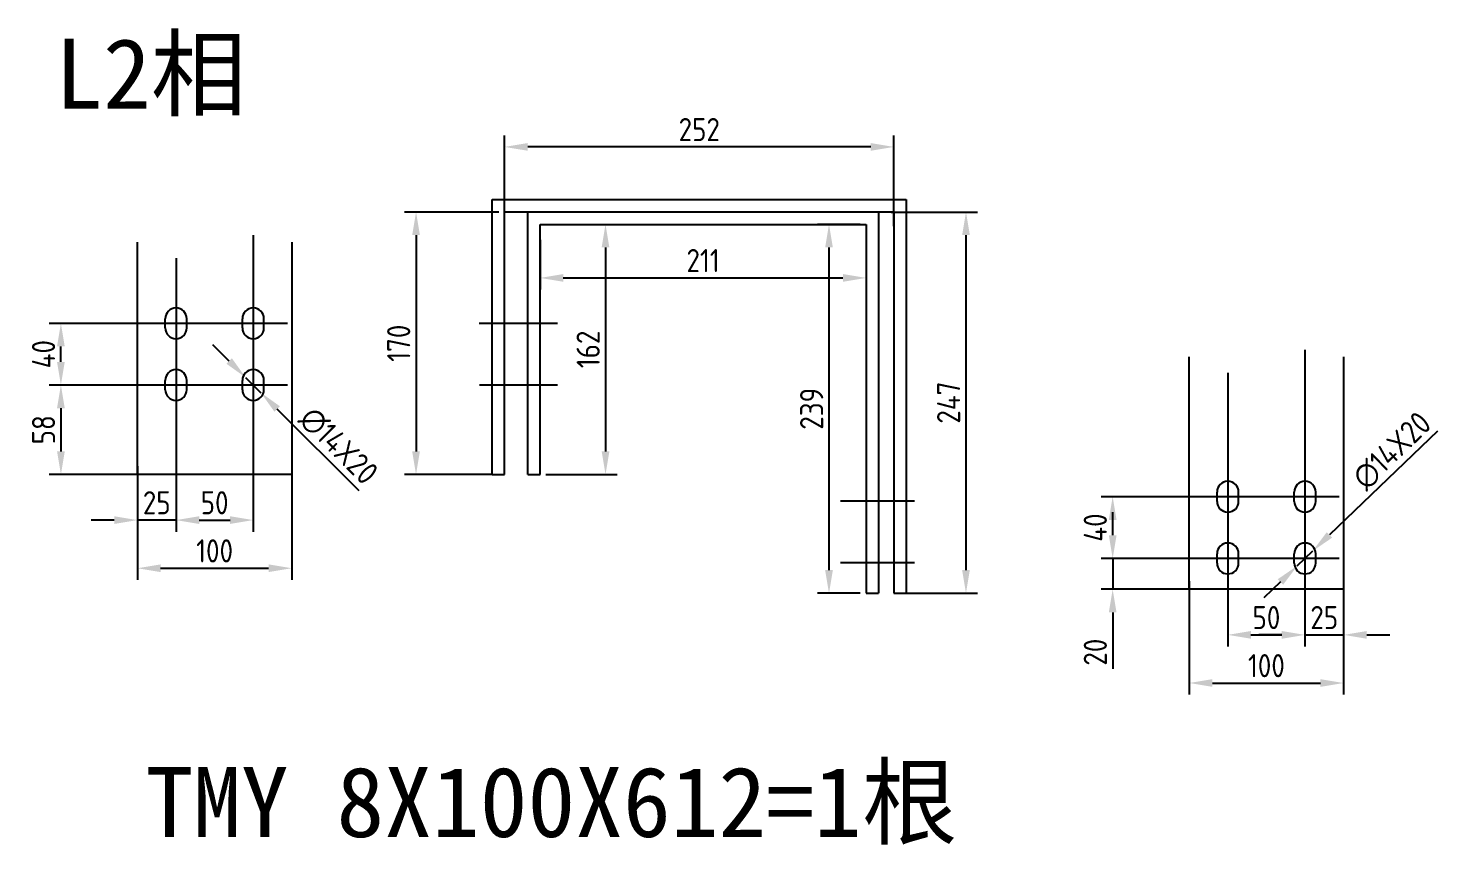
# Model space of a CAD drawing. Extents: x 619634 to 631942, y -3666 to 10046.
# Drawn here: x 628375 to 629294, y 7958 to 8487 of the extents above; entities that cross this region are included whole.
import ezdxf

# ---------------------------------------------------------------- set-up
doc = ezdxf.new("R2010")
doc.units = 0
doc.header["$LTSCALE"] = 1000
doc.header["$MEASUREMENT"] = 0
doc.header["$PDMODE"] = 35
doc.linetypes.add('CENTER', pattern=[2, 1.25, -0.25, 0.25, -0.25])
doc.layers.get('0').update_dxf_attribs({"linetype": 'CONTINUOUS'})
doc.layers.get('Defpoints').update_dxf_attribs({"linetype": 'CONTINUOUS'})
doc.styles.get("Standard").update_dxf_attribs({"font": 'GBENOR', "bigfont": 'GBCBIG'})
doc.styles.add('STYLE2', font='', dxfattribs={"height": 7})
doc.styles.get('STYLE2').set_extended_font_data('SimSun')
doc.dimstyles.get("Standard").update_dxf_attribs({"dimscale": 100, "dimtxt": 3.5, "dimasz": 3.5, "dimexe": 0, "dimexo": 0, "dimgap": 0.2, "dimtad": 1, "dimdec": 0, "dimzin": 0, "dimdsep": 46, "dimtxsty": 'Standard', "dimcen": 0.09, "dimclrd": 3, "dimclre": 3, "dimclrt": 3, "dimadec": 0, "dimazin": 0, "dimtfac": 1, "dimtdec": 0, "dimtmove": 2, "dimatfit": 3, "dimfxl": 1, "dimtolj": 1, "dimtzin": 0, "dimarcsym": 0})
doc.dimstyles.new('STANDARD$0', dxfattribs={"dimtxt": 5, "dimasz": 5, "dimexe": 2.5, "dimexo": 0, "dimgap": 1.25, "dimtad": 1, "dimdec": 0, "dimzin": 0, "dimdsep": 46, "dimtxsty": 'Standard', "dimcen": 0, "dimadec": 0, "dimazin": 0, "dimtfac": 0.514286, "dimtdec": 0, "dimtix": 1, "dimtmove": 0, "dimatfit": 3, "dimfxl": 1, "dimtolj": 1, "dimtzin": 0, "dimarcsym": 0})

# ---------------------------------------------------------------- blocks, each defined once
blk = doc.blocks.new('*D1222')
at = {"color": 0, "lineweight": -2}
for p, q in [((628450.22, 8255.81), (628388.98, 8255.81)), ((628396.48, 8240.81), (628396.48, 8212.81)), ((628450.22, 8197.81), (628388.98, 8197.81))]:
    blk.add_line(p, q, dxfattribs=at)
at = {"color": 0}
for points in [[(628393.98, 8240.81), (628398.98, 8240.81), (628396.48, 8255.81)], [(628393.98, 8212.81), (628398.98, 8212.81), (628396.48, 8197.81)]]:
    blk.add_solid(points, dxfattribs=at)
at = {"layer": 'Defpoints', "color": 0}
for p in [(628453.97, 8255.81), (628396.48, 8197.81), (628453.97, 8197.81)]:
    blk.add_point(p, dxfattribs=at)
at = {"color": 0, "insert": (628385.23, 8226.81), "char_height": 15, "attachment_point": 5, "rotation": 90}
blk.add_mtext('\\A1;58', dxfattribs=at)
blk = doc.blocks.new('*D1223')
at = {"color": 0, "lineweight": -2}
for p, q in [((628442.35, 8295.81), (628388.98, 8295.81)), ((628396.48, 8270.81), (628396.48, 8280.81)), ((628442.35, 8255.81), (628388.98, 8255.81))]:
    blk.add_line(p, q, dxfattribs=at)
at = {"color": 0}
for points in [[(628393.98, 8280.81), (628398.98, 8280.81), (628396.48, 8295.81)], [(628393.98, 8270.81), (628398.98, 8270.81), (628396.48, 8255.81)]]:
    blk.add_solid(points, dxfattribs=at)
at = {"layer": 'Defpoints', "color": 0}
for p in [(628396.48, 8295.81), (628446.1, 8295.81), (628446.1, 8255.81)]:
    blk.add_point(p, dxfattribs=at)
at = {"color": 0, "insert": (628385.23, 8275.81), "char_height": 15, "attachment_point": 5, "rotation": 90}
blk.add_mtext('\\A1;40', dxfattribs=at)
blk = doc.blocks.new('*D1224')
at = {"color": 0, "lineweight": -2}
for p, q in [((628505.54, 8271.36), (628494.94, 8281.97)), ((628516.15, 8260.76), (628526.05, 8250.86)), ((628589.7, 8187.21), (628536.66, 8240.25))]:
    blk.add_line(p, q, dxfattribs=at)
at = {"color": 0}
for points in [[(628507.31, 8273.13), (628503.77, 8269.6), (628516.15, 8260.76)], [(628538.42, 8242.02), (628534.89, 8238.48), (628526.05, 8250.86)]]:
    blk.add_solid(points, dxfattribs=at)
at = {"layer": 'Defpoints', "color": 0}
for p in [(628516.15, 8260.76), (628526.05, 8250.86)]:
    blk.add_point(p, dxfattribs=at)
at = {"color": 0, "insert": (628576.43, 8216.38), "char_height": 15, "attachment_point": 5, "rotation": 315}
blk.add_mtext('\\A1;∅14X20', dxfattribs=at)
blk = doc.blocks.new('*D1225')
at = {"color": 0, "lineweight": -2}
for p, q in [((628446.1, 8203.16), (628446.1, 8129.52)), ((628546.1, 8203.16), (628546.1, 8129.52)), ((628461.1, 8137.02), (628531.1, 8137.02))]:
    blk.add_line(p, q, dxfattribs=at)
at = {"color": 0}
for points in [[(628461.1, 8139.52), (628461.1, 8134.52), (628446.1, 8137.02)], [(628531.1, 8139.52), (628531.1, 8134.52), (628546.1, 8137.02)]]:
    blk.add_solid(points, dxfattribs=at)
at = {"layer": 'Defpoints', "color": 0}
for p in [(628446.1, 8206.91), (628546.1, 8206.91), (628546.1, 8137.02)]:
    blk.add_point(p, dxfattribs=at)
at = {"color": 0, "insert": (628496.1, 8148.27), "char_height": 15, "attachment_point": 5}
blk.add_mtext('\\A1;100', dxfattribs=at)
blk = doc.blocks.new('*D1226')
at = {"color": 0, "lineweight": -2}
for p, q in [((628446.1, 8203.16), (628446.1, 8160.73)), ((628471.1, 8208.79), (628471.1, 8160.73)), ((628431.1, 8168.23), (628416.1, 8168.23)), ((628471.1, 8168.23), (628446.1, 8168.23)), ((628486.1, 8168.23), (628501.1, 8168.23))]:
    blk.add_line(p, q, dxfattribs=at)
at = {"color": 0}
for points in [[(628431.1, 8170.73), (628431.1, 8165.73), (628446.1, 8168.23)], [(628486.1, 8170.73), (628486.1, 8165.73), (628471.1, 8168.23)]]:
    blk.add_solid(points, dxfattribs=at)
at = {"layer": 'Defpoints', "color": 0}
for p in [(628471.1, 8212.54), (628446.1, 8206.91), (628446.1, 8168.23)]:
    blk.add_point(p, dxfattribs=at)
at = {"color": 0, "insert": (628458.6, 8179.48), "char_height": 15, "attachment_point": 5}
blk.add_mtext('\\A1;25', dxfattribs=at)
blk = doc.blocks.new('*D1227')
at = {"color": 0, "lineweight": -2}
for p, q in [((628471.1, 8205.66), (628471.1, 8160.73)), ((628521.1, 8205.66), (628521.1, 8160.73)), ((628486.1, 8168.23), (628506.1, 8168.23))]:
    blk.add_line(p, q, dxfattribs=at)
at = {"color": 0}
for points in [[(628486.1, 8170.73), (628486.1, 8165.73), (628471.1, 8168.23)], [(628506.1, 8170.73), (628506.1, 8165.73), (628521.1, 8168.23)]]:
    blk.add_solid(points, dxfattribs=at)
at = {"layer": 'Defpoints', "color": 0}
for p in [(628471.1, 8209.41), (628521.1, 8209.41), (628521.1, 8168.23)]:
    blk.add_point(p, dxfattribs=at)
at = {"color": 0, "insert": (628496.1, 8179.48), "char_height": 15, "attachment_point": 5}
blk.add_mtext('\\A1;50', dxfattribs=at)
blk = doc.blocks.new('*D1228')
at = {"color": 0, "lineweight": -2}
for p, q in [((629078.12, 8158.38), (629078.12, 8173.38)), ((629131.86, 8143.38), (629070.62, 8143.38)), ((629078.12, 8143.38), (629078.12, 8123.38)), ((629131.86, 8123.38), (629070.62, 8123.38)), ((629078.12, 8108.38), (629078.12, 8071.8))]:
    blk.add_line(p, q, dxfattribs=at)
at = {"color": 0}
for points in [[(629075.62, 8158.38), (629080.62, 8158.38), (629078.12, 8143.38)], [(629075.62, 8108.38), (629080.62, 8108.38), (629078.12, 8123.38)]]:
    blk.add_solid(points, dxfattribs=at)
at = {"layer": 'Defpoints', "color": 0}
for p in [(629135.61, 8143.38), (629078.12, 8123.38), (629135.61, 8123.38)]:
    blk.add_point(p, dxfattribs=at)
at = {"color": 0, "insert": (629066.87, 8082.59), "char_height": 15, "attachment_point": 5, "rotation": 90}
blk.add_mtext('\\A1;20', dxfattribs=at)
blk = doc.blocks.new('*D1229')
at = {"color": 0, "lineweight": -2}
for p, q in [((629123.99, 8183.38), (629070.62, 8183.38)), ((629078.12, 8158.38), (629078.12, 8168.38)), ((629123.99, 8143.38), (629070.62, 8143.38))]:
    blk.add_line(p, q, dxfattribs=at)
at = {"color": 0}
for points in [[(629075.62, 8168.38), (629080.62, 8168.38), (629078.12, 8183.38)], [(629075.62, 8158.38), (629080.62, 8158.38), (629078.12, 8143.38)]]:
    blk.add_solid(points, dxfattribs=at)
at = {"layer": 'Defpoints', "color": 0}
for p in [(629078.12, 8183.38), (629127.74, 8183.38), (629127.74, 8143.38)]:
    blk.add_point(p, dxfattribs=at)
at = {"color": 0, "insert": (629066.87, 8163.38), "char_height": 15, "attachment_point": 5, "rotation": 90}
blk.add_mtext('\\A1;40', dxfattribs=at)
blk = doc.blocks.new('*D1230')
at = {"color": 0, "lineweight": -2}
for p, q in [((629288.54, 8225.85), (629218.6, 8158.62)), ((629197.69, 8138.53), (629207.78, 8148.23)), ((629186.88, 8128.13), (629176.06, 8117.74))]:
    blk.add_line(p, q, dxfattribs=at)
at = {"color": 0}
for points in [[(629216.87, 8160.43), (629220.33, 8156.82), (629207.78, 8148.23)], [(629185.14, 8129.93), (629188.61, 8126.33), (629197.69, 8138.53)]]:
    blk.add_solid(points, dxfattribs=at)
at = {"layer": 'Defpoints', "color": 0}
for p in [(629207.78, 8148.23), (629197.69, 8138.53)]:
    blk.add_point(p, dxfattribs=at)
at = {"color": 0, "insert": (629259.11, 8213.17), "char_height": 15, "attachment_point": 5, "rotation": 43.86676}
blk.add_mtext('\\A1;∅14X20', dxfattribs=at)
blk = doc.blocks.new('*D1231')
at = {"color": 0, "lineweight": -2}
for p, q in [((629127.74, 8128.73), (629127.74, 8055.09)), ((629227.74, 8128.73), (629227.74, 8055.09)), ((629142.74, 8062.59), (629212.74, 8062.59))]:
    blk.add_line(p, q, dxfattribs=at)
at = {"color": 0}
for points in [[(629142.74, 8065.09), (629142.74, 8060.09), (629127.74, 8062.59)], [(629212.74, 8065.09), (629212.74, 8060.09), (629227.74, 8062.59)]]:
    blk.add_solid(points, dxfattribs=at)
at = {"layer": 'Defpoints', "color": 0}
for p in [(629127.74, 8132.48), (629227.74, 8132.48), (629227.74, 8062.59)]:
    blk.add_point(p, dxfattribs=at)
at = {"color": 0, "insert": (629177.74, 8073.84), "char_height": 15, "attachment_point": 5}
blk.add_mtext('\\A1;100', dxfattribs=at)
blk = doc.blocks.new('*D1232')
at = {"color": 0, "lineweight": -2}
for p, q in [((629152.74, 8131.23), (629152.74, 8086.3)), ((629202.74, 8131.23), (629202.74, 8086.3)), ((629167.74, 8093.8), (629187.74, 8093.8))]:
    blk.add_line(p, q, dxfattribs=at)
at = {"color": 0}
for points in [[(629167.74, 8096.3), (629167.74, 8091.3), (629152.74, 8093.8)], [(629187.74, 8096.3), (629187.74, 8091.3), (629202.74, 8093.8)]]:
    blk.add_solid(points, dxfattribs=at)
at = {"layer": 'Defpoints', "color": 0}
for p in [(629152.74, 8134.98), (629202.74, 8134.98), (629202.74, 8093.8)]:
    blk.add_point(p, dxfattribs=at)
at = {"color": 0, "insert": (629177.74, 8105.05), "char_height": 15, "attachment_point": 5}
blk.add_mtext('\\A1;50', dxfattribs=at)
blk = doc.blocks.new('*D1233')
at = {"color": 0, "lineweight": -2}
for p, q in [((629202.74, 8119.63), (629202.74, 8086.3)), ((629227.74, 8119.63), (629227.74, 8086.3)), ((629187.74, 8093.8), (629172.74, 8093.8)), ((629202.74, 8093.8), (629227.74, 8093.8)), ((629242.74, 8093.8), (629257.74, 8093.8))]:
    blk.add_line(p, q, dxfattribs=at)
at = {"color": 0}
for points in [[(629187.74, 8096.3), (629187.74, 8091.3), (629202.74, 8093.8)], [(629242.74, 8096.3), (629242.74, 8091.3), (629227.74, 8093.8)]]:
    blk.add_solid(points, dxfattribs=at)
at = {"layer": 'Defpoints', "color": 0}
for p in [(629202.74, 8123.38), (629227.74, 8123.38), (629227.74, 8093.8)]:
    blk.add_point(p, dxfattribs=at)
at = {"color": 0, "insert": (629215.24, 8105.05), "char_height": 15, "attachment_point": 5}
blk.add_mtext('\\A1;25', dxfattribs=at)
blk = doc.blocks.new('*D1234')
at = {"color": 0, "lineweight": -2}
for p, q in [((628730.25, 8360.02), (628756.94, 8360.02)), ((628749.44, 8345.02), (628749.44, 8212.81)), ((628710.8, 8197.81), (628756.94, 8197.81))]:
    blk.add_line(p, q, dxfattribs=at)
at = {"color": 0}
for points in [[(628746.94, 8345.02), (628751.94, 8345.02), (628749.44, 8360.02)], [(628746.94, 8212.81), (628751.94, 8212.81), (628749.44, 8197.81)]]:
    blk.add_solid(points, dxfattribs=at)
at = {"layer": 'Defpoints', "color": 0}
for p in [(628726.5, 8360.02), (628707.05, 8197.81), (628749.44, 8197.81)]:
    blk.add_point(p, dxfattribs=at)
at = {"color": 0, "insert": (628738.19, 8278.92), "char_height": 15, "attachment_point": 5, "rotation": 90}
blk.add_mtext('\\A1;162', dxfattribs=at)
blk = doc.blocks.new('*D1235')
at = {"color": 0, "lineweight": -2}
for p, q in [((628680.3, 8368.02), (628619.15, 8368.02)), ((628626.65, 8353.02), (628626.65, 8212.81)), ((628676.3, 8197.81), (628619.15, 8197.81))]:
    blk.add_line(p, q, dxfattribs=at)
at = {"color": 0}
for points in [[(628624.15, 8353.02), (628629.15, 8353.02), (628626.65, 8368.02)], [(628624.15, 8212.81), (628629.15, 8212.81), (628626.65, 8197.81)]]:
    blk.add_solid(points, dxfattribs=at)
at = {"layer": 'Defpoints', "color": 0}
for p in [(628684.05, 8368.02), (628626.65, 8197.81), (628680.05, 8197.81)]:
    blk.add_point(p, dxfattribs=at)
at = {"color": 0, "insert": (628615.4, 8282.92), "char_height": 15, "attachment_point": 5, "rotation": 90}
blk.add_mtext('\\A1;170', dxfattribs=at)
blk = doc.blocks.new('*D1236')
at = {"color": 0, "lineweight": -2}
for p, q in [((628707.05, 8350.07), (628707.05, 8317.77)), ((628918.32, 8344.22), (628918.32, 8317.77)), ((628722.05, 8325.27), (628903.32, 8325.27))]:
    blk.add_line(p, q, dxfattribs=at)
at = {"color": 0}
for points in [[(628722.05, 8327.77), (628722.05, 8322.77), (628707.05, 8325.27)], [(628903.32, 8327.77), (628903.32, 8322.77), (628918.32, 8325.27)]]:
    blk.add_solid(points, dxfattribs=at)
at = {"layer": 'Defpoints', "color": 0}
for p in [(628707.05, 8353.82), (628918.32, 8347.97), (628918.32, 8325.27)]:
    blk.add_point(p, dxfattribs=at)
at = {"color": 0, "insert": (628812.68, 8336.52), "char_height": 15, "attachment_point": 5}
blk.add_mtext('\\A1;211', dxfattribs=at)
blk = doc.blocks.new('*D1237')
at = {"color": 0, "lineweight": -2}
for p, q in [((628684.05, 8358.94), (628684.05, 8417.73)), ((628936.32, 8358.94), (628936.32, 8417.73)), ((628921.32, 8410.23), (628699.05, 8410.23))]:
    blk.add_line(p, q, dxfattribs=at)
at = {"color": 0}
for points in [[(628699.05, 8412.73), (628699.05, 8407.73), (628684.05, 8410.23)], [(628921.32, 8412.73), (628921.32, 8407.73), (628936.32, 8410.23)]]:
    blk.add_solid(points, dxfattribs=at)
at = {"layer": 'Defpoints', "color": 0}
for p in [(628684.05, 8410.23), (628684.05, 8355.19), (628936.32, 8355.19)]:
    blk.add_point(p, dxfattribs=at)
at = {"color": 0, "insert": (628810.18, 8421.48), "char_height": 15, "attachment_point": 5}
blk.add_mtext('\\A1;252', dxfattribs=at)
blk = doc.blocks.new('*D1238')
at = {"color": 0, "lineweight": -2}
for p, q in [((628934.47, 8368.02), (628990.55, 8368.02)), ((628983.05, 8353.02), (628983.05, 8135.81)), ((628940.07, 8120.81), (628990.55, 8120.81))]:
    blk.add_line(p, q, dxfattribs=at)
at = {"color": 0}
for points in [[(628980.55, 8353.02), (628985.55, 8353.02), (628983.05, 8368.02)], [(628980.55, 8135.81), (628985.55, 8135.81), (628983.05, 8120.81)]]:
    blk.add_solid(points, dxfattribs=at)
at = {"layer": 'Defpoints', "color": 0}
for p in [(628930.72, 8368.02), (628936.32, 8120.81), (628983.05, 8120.81)]:
    blk.add_point(p, dxfattribs=at)
at = {"color": 0, "insert": (628971.8, 8244.42), "char_height": 15, "attachment_point": 5, "rotation": 90}
blk.add_mtext('\\A1;247', dxfattribs=at)
blk = doc.blocks.new('*D1239')
at = {"color": 0, "lineweight": -2}
for p, q in [((628914.57, 8360.02), (628886.77, 8360.02)), ((628894.27, 8345.02), (628894.27, 8135.81)), ((628914.57, 8120.81), (628886.77, 8120.81))]:
    blk.add_line(p, q, dxfattribs=at)
at = {"color": 0}
for points in [[(628891.77, 8345.02), (628896.77, 8345.02), (628894.27, 8360.02)], [(628891.77, 8135.81), (628896.77, 8135.81), (628894.27, 8120.81)]]:
    blk.add_solid(points, dxfattribs=at)
at = {"layer": 'Defpoints', "color": 0}
for p in [(628918.32, 8360.02), (628894.27, 8120.81), (628918.32, 8120.81)]:
    blk.add_point(p, dxfattribs=at)
at = {"color": 0, "insert": (628883.02, 8240.42), "char_height": 15, "attachment_point": 5, "rotation": 90}
blk.add_mtext('\\A1;239', dxfattribs=at)

msp = doc.modelspace()

# ---------------------------------------------------------------- linework, layer by layer
for p, q in [((628676.048, 8197.808), (628676.048, 8376.024)), ((628676.048, 8376.024), (628944.318, 8376.024)), ((628684.048, 8197.808), (628684.048, 8368.024)), ((628684.048, 8368.024), (628699.048, 8368.024)), ((628699.048, 8197.808), (628699.048, 8368.024)), ((628699.048, 8368.024), (628936.318, 8368.024)), ((628926.318, 8368.024), (628926.318, 8120.808)), ((628936.318, 8368.024), (628936.318, 8120.808)), ((628944.318, 8376.024), (628944.318, 8120.808)), ((628707.048, 8197.808), (628707.048, 8360.024)), ((628707.048, 8360.024), (628918.318, 8360.024)), ((628918.318, 8360.024), (628918.318, 8120.808)), ((628446.099, 8197.808), (628446.099, 8348.483)), ((628546.099, 8348.483), (628546.099, 8197.808)), ((628471.099, 8338.09), (628471.099, 8174.493)), ((628521.099, 8337.913), (628521.099, 8171.389)), ((628543.305, 8295.808), (628441.407, 8295.808)), ((628464.099, 8292.808), (628464.099, 8298.808)), ((628478.099, 8292.808), (628478.099, 8298.808)), ((628514.099, 8292.808), (628514.099, 8298.808)), ((628528.099, 8292.808), (628528.099, 8298.808)), ((628686.649, 8295.808), (628667.466, 8295.808)), ((628718.351, 8295.808), (628667.686, 8295.808)), ((629202.738, 8278.658), (629202.738, 8252.459)), ((629127.738, 8123.378), (629127.738, 8274.053)), ((629227.738, 8274.053), (629227.738, 8123.378)), ((628464.099, 8252.808), (628464.099, 8258.808)), ((628478.099, 8252.808), (628478.099, 8258.808)), ((628514.099, 8252.808), (628514.099, 8258.808)), ((628528.099, 8252.808), (628528.099, 8258.808)), ((629152.738, 8263.66), (629152.738, 8100.063)), ((629202.738, 8263.483), (629202.738, 8096.959)), ((628543.305, 8255.808), (628441.407, 8255.808)), ((628718.351, 8255.808), (628667.686, 8255.808)), ((628546.099, 8197.808), (628446.099, 8197.808)), ((628676.048, 8197.808), (628684.048, 8197.808)), ((628699.048, 8197.808), (628707.048, 8197.808)), ((629145.738, 8180.378), (629145.738, 8186.378)), ((629159.738, 8180.378), (629159.738, 8186.378)), ((629195.738, 8180.378), (629195.738, 8186.378)), ((629209.738, 8180.378), (629209.738, 8186.378)), ((628901.785, 8180.808), (628949.675, 8180.808)), ((629224.944, 8183.378), (629123.046, 8183.378)), ((628901.785, 8140.808), (628949.675, 8140.808)), ((629224.944, 8143.378), (629123.046, 8143.378)), ((629145.738, 8140.378), (629145.738, 8146.378)), ((629159.738, 8140.378), (629159.738, 8146.378)), ((629195.738, 8140.378), (629195.738, 8146.378)), ((629209.738, 8140.378), (629209.738, 8146.378)), ((628918.318, 8120.808), (628926.318, 8120.808)), ((628936.318, 8120.808), (628944.318, 8120.808)), ((629227.738, 8123.378), (629127.738, 8123.378))]:
    msp.add_line(p, q)
at = {"color": 1, "linetype": 'CENTER'}
msp.add_line((628521.099, 8353.088), (628521.099, 8326.889), dxfattribs=at)
for centre, start, end in [((628471.099, 8298.808), 0, 180), ((628521.099, 8298.808), 0, 180), ((628471.099, 8292.808), 180, 0), ((628521.099, 8292.808), 180, 0), ((628471.099, 8258.808), 0, 180), ((628521.099, 8258.808), 0, 180), ((628471.099, 8252.808), 180, 0), ((628521.099, 8252.808), 180, 0), ((629152.738, 8186.378), 0, 180), ((629202.738, 8186.378), 0, 180), ((629152.738, 8180.378), 180, 0), ((629202.738, 8180.378), 180, 0), ((629152.738, 8146.378), 0, 180), ((629202.738, 8146.378), 0, 180), ((629152.738, 8140.378), 180, 0), ((629202.738, 8140.378), 180, 0)]:
    msp.add_arc(centre, 7, start, end)

# ---------------------------------------------------------------- texts
at = {"style": 'STYLE2'}
for s, p in [('L2相', (628392.854, 8435.005)), ('TMY 8X100X612=1根', (628451.312, 7962.726))]:
    msp.add_text(s, height=45.4896, dxfattribs=at).set_placement(p)

# ---------------------------------------------------------------- dimensions: what is measured, and where the dimension line sits
for base, p1, p2, override, picture, middle in [((628684.048, 8410.227), (628936.318, 8355.191), (628684.048, 8355.191), {"dimscale": 6, "dimtxt": 2.5, "dimasz": 2.5, "dimexe": 1.25, "dimexo": 0.625, "dimgap": 0.625, "dimdec": 0, "dimzin": 8, "dimlunit": 6, "dimcen": 2.5, "dimtfac": 1, "dimtix": 0}, '*D1237', (628810.183, 8421.477)), ((628918.318, 8325.266), (628707.048, 8353.817), (628918.318, 8347.968), {"dimscale": 6, "dimtxt": 2.5, "dimasz": 2.5, "dimexe": 1.25, "dimexo": 0.625, "dimgap": 0.625, "dimdec": 0, "dimzin": 8, "dimlunit": 6, "dimcen": 2.5, "dimtfac": 1, "dimtix": 0}, '*D1236', (628812.683, 8336.516)), ((628446.099, 8168.231), (628471.099, 8212.538), (628446.099, 8206.914), {"dimscale": 6, "dimtxt": 2.5, "dimasz": 2.5, "dimexe": 1.25, "dimexo": 0.625, "dimgap": 0.625, "dimzin": 8, "dimlunit": 6, "dimcen": 2.5, "dimtfac": 1, "dimtix": 0}, '*D1226', (628458.599, 8179.481)), ((628546.099, 8137.019), (628446.099, 8206.914), (628546.099, 8206.914), {"dimscale": 6, "dimtxt": 2.5, "dimasz": 2.5, "dimexe": 1.25, "dimexo": 0.625, "dimgap": 0.625, "dimzin": 8, "dimlunit": 6, "dimcen": 2.5, "dimtfac": 1, "dimtix": 0}, '*D1225', (628496.099, 8148.269)), ((628521.099, 8168.231), (628471.099, 8209.413), (628521.099, 8209.413), {"dimscale": 6, "dimtxt": 2.5, "dimasz": 2.5, "dimexe": 1.25, "dimexo": 0.625, "dimgap": 0.625, "dimzin": 8, "dimlunit": 6, "dimcen": 2.5, "dimtfac": 1, "dimtix": 0}, '*D1227', (628496.099, 8179.481)), ((629227.738, 8062.589), (629127.738, 8132.484), (629227.738, 8132.484), {"dimscale": 6, "dimtxt": 2.5, "dimasz": 2.5, "dimexe": 1.25, "dimexo": 0.625, "dimgap": 0.625, "dimzin": 8, "dimlunit": 6, "dimcen": 2.5, "dimtfac": 1, "dimtix": 0}, '*D1231', (629177.738, 8073.839)), ((629202.738, 8093.801), (629152.738, 8134.983), (629202.738, 8134.983), {"dimscale": 6, "dimtxt": 2.5, "dimasz": 2.5, "dimexe": 1.25, "dimexo": 0.625, "dimgap": 0.625, "dimzin": 8, "dimlunit": 6, "dimcen": 2.5, "dimtfac": 1, "dimtix": 0}, '*D1232', (629177.738, 8105.051)), ((629227.738, 8093.801), (629202.738, 8123.378), (629227.738, 8123.378), {"dimscale": 6, "dimtxt": 2.5, "dimasz": 2.5, "dimexe": 1.25, "dimexo": 0.625, "dimgap": 0.625, "dimzin": 8, "dimlunit": 6, "dimcen": 2.5, "dimtfac": 1, "dimtix": 0}, '*D1233', (629215.238, 8105.051))]:
    dim = msp.add_linear_dim(base=base, p1=p1, p2=p2, dimstyle='STANDARD$0', override=override)
    dim.commit()
    dim.dimension.update_dxf_attribs({"geometry": picture, "text_midpoint": middle})
for base, p1, p2, angle, override, picture, middle in [((628626.649, 8197.808), (628684.048, 8368.024), (628680.048, 8197.808), 90, {"dimscale": 6, "dimtxt": 2.5, "dimasz": 2.5, "dimexe": 1.25, "dimexo": 0.625, "dimgap": 0.625, "dimzin": 8, "dimlunit": 6, "dimcen": 2.5, "dimtfac": 1, "dimtix": 0}, '*D1235', (628615.399, 8282.916)), ((628983.046, 8120.808), (628930.719, 8368.024), (628936.318, 8120.808), 90, {"dimscale": 6, "dimtxt": 2.5, "dimasz": 2.5, "dimexe": 1.25, "dimexo": 0.625, "dimgap": 0.625, "dimdec": 0, "dimzin": 8, "dimlunit": 6, "dimcen": 2.5, "dimtfac": 1, "dimtix": 0}, '*D1238', (628971.796, 8244.416)), ((628749.44, 8197.808), (628726.501, 8360.024), (628707.048, 8197.808), 90, {"dimscale": 6, "dimtxt": 2.5, "dimasz": 2.5, "dimexe": 1.25, "dimexo": 0.625, "dimgap": 0.625, "dimdec": 0, "dimzin": 8, "dimlunit": 6, "dimcen": 2.5, "dimtfac": 1, "dimtix": 0}, '*D1234', (628738.19, 8278.916)), ((628894.267, 8120.808), (628918.318, 8360.024), (628918.318, 8120.808), 90, {"dimscale": 6, "dimtxt": 2.5, "dimasz": 2.5, "dimexe": 1.25, "dimexo": 0.625, "dimgap": 0.625, "dimdec": 0, "dimzin": 8, "dimlunit": 6, "dimcen": 2.5, "dimtfac": 1, "dimtix": 0}, '*D1239', (628883.017, 8240.416)), ((628396.479, 8295.808), (628446.099, 8255.808), (628446.099, 8295.808), 270, {"dimscale": 6, "dimtxt": 2.5, "dimasz": 2.5, "dimexe": 1.25, "dimexo": 0.625, "dimgap": 0.625, "dimzin": 8, "dimlunit": 6, "dimcen": 2.5, "dimtfac": 1, "dimtix": 0}, '*D1223', (628385.229, 8275.808)), ((628396.479, 8197.808), (628453.973, 8255.808), (628453.973, 8197.808), 270, {"dimscale": 6, "dimtxt": 2.5, "dimasz": 2.5, "dimexe": 1.25, "dimexo": 0.625, "dimgap": 0.625, "dimzin": 8, "dimlunit": 6, "dimcen": 2.5, "dimtfac": 1, "dimtix": 0}, '*D1222', (628385.229, 8226.808)), ((629078.118, 8183.378), (629127.738, 8143.378), (629127.738, 8183.378), 270, {"dimscale": 6, "dimtxt": 2.5, "dimasz": 2.5, "dimexe": 1.25, "dimexo": 0.625, "dimgap": 0.625, "dimzin": 8, "dimlunit": 6, "dimcen": 2.5, "dimtfac": 1, "dimtix": 0}, '*D1229', (629066.868, 8163.378)), ((629078.118, 8123.378), (629135.612, 8143.378), (629135.612, 8123.378), 270, {"dimscale": 6, "dimtxt": 2.5, "dimasz": 2.5, "dimexe": 1.25, "dimexo": 0.625, "dimgap": 0.625, "dimzin": 8, "dimlunit": 6, "dimcen": 2.5, "dimtfac": 1, "dimtix": 0}, '*D1228', (629066.868, 8082.59))]:
    dim = msp.add_linear_dim(base=base, p1=p1, p2=p2, angle=angle, dimstyle='STANDARD$0', override=override)
    dim.commit()
    dim.dimension.update_dxf_attribs({"geometry": picture, "text_midpoint": middle})
dim = msp.add_diameter_dim_2p(p1=(628516.149, 8260.758), p2=(628526.049, 8250.858), text='<>X20', dimstyle='Standard', override={"dimscale": 6, "dimtxt": 2.5, "dimasz": 2.5, "dimexe": 1.25, "dimexo": 0.625, "dimgap": 0.625, "dimzin": 8, "dimlunit": 6, "dimcen": 2.5, "dimclrd": 0, "dimclre": 0, "dimclrt": 0, "dimtmove": 0})
dim.commit()
dim.dimension.update_dxf_attribs({"geometry": '*D1224', "text_midpoint": (628576.433, 8216.383)})
dim = msp.add_diameter_dim_2p(p1=(629197.691, 8138.527), p2=(629207.785, 8148.229), text='<>X20', dimstyle='Standard', override={"dimscale": 6, "dimtxt": 2.5, "dimasz": 2.5, "dimexe": 1.25, "dimexo": 0.625, "dimgap": 0.625, "dimzin": 8, "dimlunit": 6, "dimcen": 2.5, "dimclrd": 0, "dimclre": 0, "dimclrt": 0, "dimtmove": 0})
dim.commit()
dim.dimension.update_dxf_attribs({"geometry": '*D1230', "text_midpoint": (629266.908, 8205.059), "dimtype": 163})

doc.saveas('drawing.dxf')
